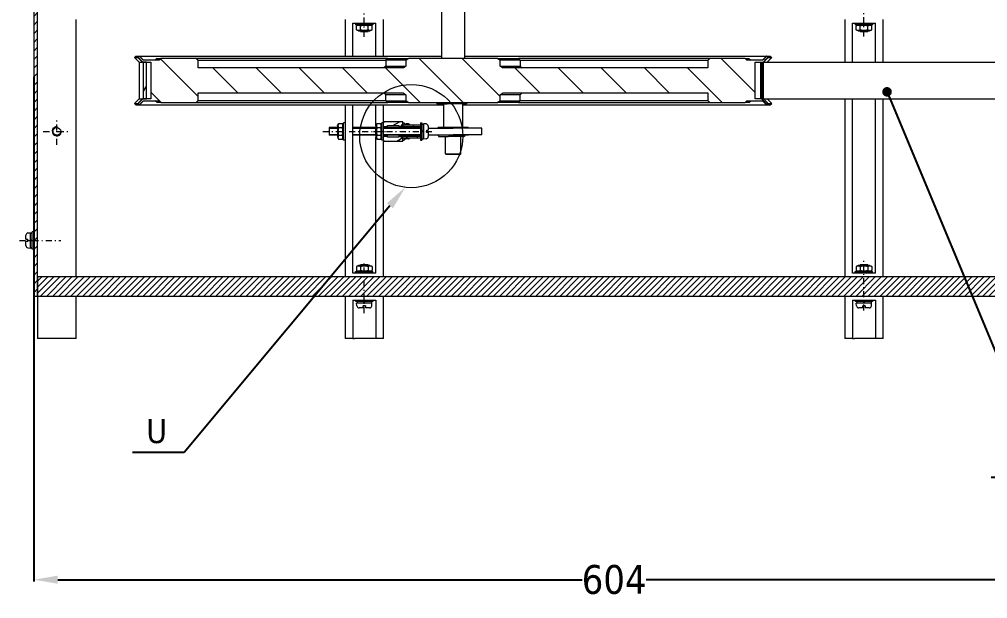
# Model space of a CAD drawing. Header units: millimetres. Extents: x 651 to 8859, y -354 to 894.
# Drawn here: x 2595.4 to 2696.2, y 29 to 89.3 of the extents above; entities that cross this region are included whole.
import ezdxf
from ezdxf import colors
from ezdxf.entities.mleader import LeaderData, LeaderLine
from ezdxf.math import Vec2, Vec3

# ---------------------------------------------------------------- set-up
doc = ezdxf.new("R2010")
doc.units = ezdxf.units.MM
doc.linetypes.add('DASHDOT2', pattern=[12.7, 6.35, -3.175, 0, -3.175])
doc.layers.get('0').update_dxf_attribs({"lineweight": 18})
for name, color, linetype, lineweight in [('cienka', 7, 'Continuous', 9), ('Kreskowanie (ISO)', 7, 'Continuous', 9), ('SYMETRIA SRUB', 7, 'DASHDOT2', 9), ('Widoczne (ISO)', 7, 'Continuous', 18), ('Widoczne wąskie (ISO)', 7, 'Continuous', 9)]:
    doc.layers.add(name, color=color, linetype=linetype, lineweight=lineweight)
doc.styles.get("Standard").update_dxf_attribs({"font": 'tahoma.ttf'})
doc.dimstyles.new('5', dxfattribs={"dimtxt": 3, "dimasz": 2.5, "dimexe": 0.18, "dimexo": 0.0625, "dimgap": 0.09, "dimtad": 0, "dimtih": 1, "dimtoh": 1, "dimdec": 0, "dimlfac": 5, "dimzin": 0, "dimdsep": 46, "dimtxsty": 'Standard', "dimcen": 0.09, "dimadec": 0, "dimazin": 0, "dimtfac": 1, "dimtdec": 0, "dimtofl": 0, "dimtmove": 0, "dimatfit": 3, "dimfxl": 1, "dimtolj": 1, "dimtzin": 0, "dimarcsym": 0})

# ---------------------------------------------------------------- blocks, each defined once
blk = doc.blocks.new('*U196')
at = {"layer": 'SYMETRIA SRUB', "color": 0, "linetype": 'DASHDOT2', "ltscale": 0.1, "transparency": 16777216}
blk.add_line((-2.5, 0), (1.8, 0), dxfattribs=at)
blk = doc.blocks.new('*U214')
at = {"layer": 'Widoczne wąskie (ISO)', "color": 0, "linetype": 'DASHDOT2', "ltscale": 0.1, "transparency": 16777216}
blk.add_line((0, -4.13), (0, 1.05), dxfattribs=at)
blk = doc.blocks.new('*U215')
at = {"layer": 'Widoczne wąskie (ISO)', "color": 0, "linetype": 'DASHDOT2', "ltscale": 0.1, "transparency": 16777216}
blk.add_line((0, -4.13), (0, 1.05), dxfattribs=at)
blk = doc.blocks.new('*U216')
at = {"layer": 'Widoczne wąskie (ISO)', "color": 0, "linetype": 'DASHDOT2', "ltscale": 0.1, "transparency": 16777216}
blk.add_line((0, -4.13), (0, 1.05), dxfattribs=at)
blk = doc.blocks.new('*U223')
at = {"layer": 'Widoczne wąskie (ISO)', "color": 0, "linetype": 'DASHDOT2', "ltscale": 0.1, "transparency": 16777216}
blk.add_line((0, -5.03), (0, 1.05), dxfattribs=at)
blk = doc.blocks.new('*U224')
at = {"layer": 'Widoczne wąskie (ISO)', "color": 0, "linetype": 'DASHDOT2', "ltscale": 0.1, "transparency": 16777216}
blk.add_line((-3.97, 0), (2.12, 0), dxfattribs=at)
blk = doc.blocks.new('*U225')
at = {"layer": 'Widoczne wąskie (ISO)', "color": 0, "linetype": 'DASHDOT2', "ltscale": 0.1, "transparency": 16777216}
blk.add_line((-4.64, 0), (2.12, 0), dxfattribs=at)
blk = doc.blocks.new('_Dot')
at = {"color": 0, "linetype": 'ByBlock', "lineweight": -2}
blk.add_line((-0.5, 0), (-1, 0), dxfattribs=at)
at = {"color": 0, "linetype": 'ByBlock', "const_width": 0.5}
blk.add_lwpolyline([(-0.25, 0, 1), (0.25, 0, 1)], format="xyb", close=True, dxfattribs=at)
blk = doc.blocks.new('*D304')
at = {"layer": 'cienka', "color": 0, "lineweight": -2, "transparency": 16777216}
for p, q in [((2596.91, 83.34), (2596.91, 30.84)), ((2717.71, 83.34), (2717.71, 30.84)), ((2599.41, 31.02), (2653.98, 31.02)), ((2715.21, 31.02), (2660.64, 31.02))]:
    blk.add_line(p, q, dxfattribs=at)
at = {"layer": 'cienka', "color": 0, "transparency": 16777216}
for points in [[(2599.41, 31.44), (2599.41, 30.6), (2596.91, 31.02)], [(2715.21, 31.44), (2715.21, 30.6), (2717.71, 31.02)]]:
    blk.add_solid(points, dxfattribs=at)
at = {"layer": 'Defpoints', "color": 0, "transparency": 16777216}
for p in [(2596.91, 83.4), (2717.71, 83.4), (2717.71, 31.02)]:
    blk.add_point(p, dxfattribs=at)
at = {"layer": 'cienka', "color": 0, "transparency": 16777216, "insert": (2657.31, 31.02), "char_height": 3, "attachment_point": 5}
blk.add_mtext('\\A1;604', dxfattribs=at)
blk = doc.blocks.new('*U733')
at = {"layer": 'Widoczne wąskie (ISO)', "color": 0, "linetype": 'DASHDOT2', "ltscale": 0.1, "transparency": 16777216}
for p, q in [((0, 0.08164), (0, 1.4082)), ((-1.4082, 0), (-0.08164, 0)), ((0.08164, 0), (1.4082, 0)), ((0, -1.4082), (0, -0.08164))]:
    blk.add_line(p, q, dxfattribs=at)
at = {"layer": 'Widoczne wąskie (ISO)', "color": 0, "linetype": 'Continuous', "ltscale": 0.1, "transparency": 16777216}
for p, q in [((-0.04082, 0), (0.04082, 0)), ((0, -0.04082), (0, 0.04082))]:
    blk.add_line(p, q, dxfattribs=at)

msp = doc.modelspace()

# ---------------------------------------------------------------- hatches: boundary and pattern name
at = {"layer": 'Kreskowanie (ISO)'}
h = msp.add_hatch(dxfattribs=at)
h.set_pattern_fill('ANSI31', color=256, scale=0.2, style=0)
h.paths.add_polyline_path([(2597.308, 106.281), (2596.908, 106.281), (2596.908, 60.521), (2597.308, 60.521), (2597.308, 62.521), (2597.308, 89.321), (2597.308, 91.321), (2597.308, 105.081)])
h = msp.add_hatch(dxfattribs=at)
h.set_pattern_fill('ANSI31', color=256, scale=0.3, angle=14.99998)
h.paths.add_polyline_path([(2637.145, 78.311), (2635.305, 78.311), (2635.305, 78.136), (2637.145, 78.136)])
h.paths.add_polyline_path([(2637.145, 78.136), (2635.305, 78.136), (2635.305, 78.061), (2637.145, 78.061)])
h.paths.add_polyline_path([(2637.145, 77.261), (2635.305, 77.261), (2635.305, 77.185), (2637.145, 77.185)])
h.paths.add_polyline_path([(2637.145, 77.185), (2635.305, 77.185), (2635.305, 77.011), (2637.145, 77.011)])
h.paths.add_polyline_path([(2637.145, 93.309), (2635.305, 93.309), (2635.305, 93.233), (2637.145, 93.233)])
h.paths.add_polyline_path([(2637.145, 102.981), (2637.145, 103.031), (2635.305, 103.031), (2635.305, 102.556), (2637.145, 102.556)])
h.paths.add_polyline_path([(2637.145, 102.556), (2635.305, 102.556), (2635.225, 102.556), (2637.064, 102.556)])
h.paths.add_polyline_path([(2637.145, 101.605), (2635.305, 101.605), (2635.305, 101.131), (2637.145, 101.131), (2637.145, 101.181)])
h.paths.add_polyline_path([(2637.064, 101.605), (2635.225, 101.605), (2635.305, 101.605), (2637.145, 101.605)])
h.paths.add_polyline_path([(2637.145, 94.359), (2635.305, 94.359), (2635.305, 94.185), (2637.145, 94.185)])
h.paths.add_polyline_path([(2637.145, 94.185), (2635.305, 94.185), (2635.305, 94.109), (2637.145, 94.109)])
h.paths.add_polyline_path([(2637.145, 93.233), (2635.305, 93.233), (2635.305, 93.059), (2637.145, 93.059)])
h.paths.add_polyline_path([(2635.145, 103.431), (2635.305, 103.431), (2637.145, 103.431), (2637.145, 103.605), (2635.145, 103.605)])
h = msp.add_hatch(dxfattribs=at)
h.set_pattern_fill('ANSI31', color=256, scale=25.4, angle=90.00021, style=0)
h.set_pattern_definition([(135.0002, (1761.6154, -521.0996), (-2.245056, -2.245072), [])])
edge = h.paths.add_edge_path()
edge.add_line((2609.095, 81.061), (2608.633, 81.061))
edge.add_line((2608.633, 81.061), (2608.285, 81.061))
edge.add_line((2608.285, 81.061), (2608.252, 81.061))
edge.add_line((2608.252, 81.061), (2607.763, 80.578))
edge.add_line((2607.763, 80.578), (2607.906, 80.436))
edge.add_line((2607.906, 80.436), (2608.335, 80.861))
edge.add_line((2608.335, 80.861), (2609.95, 80.861))
edge.add_line((2609.95, 80.861), (2610.152, 80.661))
edge.add_line((2610.152, 80.661), (2613.807, 80.661))
edge.add_line((2613.807, 80.661), (2614.011, 80.861))
edge.add_line((2614.011, 80.861), (2614.011, 81.661))
edge.add_line((2614.011, 81.661), (2635.363, 81.661))
edge.add_spline(control_points=[(2635.363, 81.661), (2635.506, 81.558), (2635.645, 81.461)], knot_values=[0, 0, 0, 0.1727618, 0.1727618, 0.1727618], weights=[1, 1.0001969, 1], degree=2, periodic=0)
edge.add_line((2635.645, 81.461), (2635.645, 80.861))
edge.add_spline(control_points=[(2635.645, 80.861), (2635.792, 80.758), (2635.935, 80.661)], knot_values=[0, 0, 0, 0.1762606, 0.1762606, 0.1762606], weights=[1, 1.0002213, 1], degree=2, periodic=0)
edge.add_line((2635.935, 80.661), (2645.153, 80.661))
edge.add_spline(control_points=[(2645.153, 80.661), (2645.296, 80.758), (2645.443, 80.861)], knot_values=[0, 0, 0, 0.1762606, 0.1762606, 0.1762606], weights=[1, 1.0002213, 1], degree=2, periodic=0)
edge.add_line((2645.443, 80.861), (2645.443, 81.461))
edge.add_spline(control_points=[(2645.443, 81.461), (2645.582, 81.558), (2645.725, 81.661)], knot_values=[0, 0, 0, 0.1727618, 0.1727618, 0.1727618], weights=[1, 1.0001969, 1], degree=2, periodic=0)
edge.add_line((2645.725, 81.661), (2667.077, 81.661))
edge.add_line((2667.077, 81.661), (2667.077, 80.861))
edge.add_line((2667.077, 80.861), (2667.28, 80.661))
edge.add_line((2667.28, 80.661), (2670.935, 80.661))
edge.add_line((2670.935, 80.661), (2671.138, 80.861))
edge.add_line((2671.138, 80.861), (2672.752, 80.861))
edge.add_line((2672.752, 80.861), (2673.182, 80.436))
edge.add_line((2673.182, 80.436), (2673.325, 80.578))
edge.add_line((2673.325, 80.578), (2672.836, 81.061))
edge.add_line((2672.836, 81.061), (2671.993, 81.061))
edge.add_line((2671.993, 81.061), (2671.993, 84.861))
edge.add_line((2671.993, 84.861), (2672.836, 84.861))
edge.add_line((2672.836, 84.861), (2673.325, 85.343))
edge.add_line((2673.325, 85.343), (2673.182, 85.485))
edge.add_line((2673.182, 85.485), (2672.752, 85.061))
edge.add_line((2672.752, 85.061), (2671.138, 85.061))
edge.add_line((2671.138, 85.061), (2670.935, 85.261))
edge.add_line((2670.935, 85.261), (2667.28, 85.261))
edge.add_line((2667.28, 85.261), (2667.077, 85.061))
edge.add_line((2667.077, 85.061), (2667.077, 84.261))
edge.add_line((2667.077, 84.261), (2645.725, 84.261))
edge.add_spline(control_points=[(2645.725, 84.261), (2645.582, 84.363), (2645.443, 84.461)], knot_values=[0, 0, 0, 0.1727618, 0.1727618, 0.1727618], weights=[1, 1.0001969, 1], degree=2, periodic=0)
edge.add_line((2645.443, 84.461), (2645.443, 85.061))
edge.add_spline(control_points=[(2645.443, 85.061), (2645.296, 85.164), (2645.153, 85.261)], knot_values=[0, 0, 0, 0.1762606, 0.1762606, 0.1762606], weights=[1, 1.0002213, 1], degree=2, periodic=0)
edge.add_line((2645.153, 85.261), (2635.935, 85.261))
edge.add_spline(control_points=[(2635.935, 85.261), (2635.792, 85.164), (2635.645, 85.061)], knot_values=[0, 0, 0, 0.1762606, 0.1762606, 0.1762606], weights=[1, 1.0002213, 1], degree=2, periodic=0)
edge.add_line((2635.645, 85.061), (2635.645, 84.461))
edge.add_spline(control_points=[(2635.645, 84.461), (2635.506, 84.363), (2635.363, 84.261)], knot_values=[0, 0, 0, 0.1727618, 0.1727618, 0.1727618], weights=[1, 1.0001969, 1], degree=2, periodic=0)
edge.add_line((2635.363, 84.261), (2614.011, 84.261))
edge.add_line((2614.011, 84.261), (2614.011, 85.061))
edge.add_line((2614.011, 85.061), (2613.807, 85.261))
edge.add_line((2613.807, 85.261), (2610.152, 85.261))
edge.add_line((2610.152, 85.261), (2609.95, 85.061))
edge.add_line((2609.95, 85.061), (2608.335, 85.061))
edge.add_line((2608.335, 85.061), (2607.906, 85.485))
edge.add_line((2607.906, 85.485), (2607.763, 85.343))
edge.add_line((2607.763, 85.343), (2608.252, 84.861))
edge.add_line((2608.252, 84.861), (2608.285, 84.861))
edge.add_line((2608.285, 84.861), (2608.633, 84.861))
edge.add_line((2608.633, 84.861), (2609.095, 84.861))
edge.add_line((2609.095, 84.861), (2609.095, 81.061))
h = msp.add_hatch(dxfattribs=at)
h.set_pattern_fill('ANSI31', color=256, scale=25.4, angle=14.99998, style=0)
h.set_pattern_definition([(59.99998, (1761.6154, -521.0996), (-2.74963, 1.587501), [])])
h.paths.add_polyline_path([(2608.285, 84.861), (2608.285, 81.061), (2608.633, 81.061), (2608.633, 84.861)])
h = msp.add_hatch(dxfattribs=at)
h.set_pattern_fill('ANSI31', color=256, scale=0.5, angle=-14.99998)
h.paths.add_polyline_path([(2635.305, 78.661), (2633.305, 78.661), (2633.305, 78.561), (2633.305, 78.136), (2633.705, 78.136), (2633.705, 78.261), (2634.905, 78.261), (2634.905, 78.136), (2635.145, 78.136), (2635.145, 78.311), (2635.305, 78.311)])
h.paths.add_polyline_path([(2633.705, 78.136), (2633.305, 78.136), (2633.305, 78.061), (2633.705, 78.061)])
h.paths.add_polyline_path([(2635.145, 78.136), (2634.905, 78.136), (2634.905, 78.061), (2635.145, 78.061)])
h.paths.add_polyline_path([(2633.305, 76.661), (2635.305, 76.661), (2635.305, 77.011), (2635.305, 77.261), (2634.905, 77.261), (2634.905, 77.061), (2633.705, 77.061), (2633.705, 77.261), (2633.305, 77.261), (2633.305, 76.761)])
h = msp.add_hatch(dxfattribs=at)
h.set_pattern_fill('ANSI31', color=256, scale=0.14, style=0)
h.paths.add_polyline_path([(2597.308, 60.521), (2717.308, 60.521), (2717.308, 62.521), (2709.108, 62.521), (2702.708, 62.521), (2597.308, 62.521)])

# ---------------------------------------------------------------- linework, layer by layer
at = {"layer": 'Widoczne (ISO)'}
for p, q in [((2596.908, 106.281), (2596.908, 60.521)), ((2597.308, 60.521), (2597.308, 106.281)), ((2639.344, 93.221), (2639.344, 85.301)), ((2641.744, 93.221), (2641.744, 85.301)), ((2601.308, 62.521), (2601.308, 89.321)), ((2629.305, 89.321), (2629.305, 85.485)), ((2630.105, 85.485), (2630.105, 88.921)), ((2630.105, 88.921), (2632.505, 88.921)), ((2630.405, 88.921), (2630.405, 88.761)), ((2632.205, 88.761), (2630.405, 88.761)), ((2630.715, 88.761), (2630.497, 88.635)), ((2631.895, 88.761), (2632.113, 88.635)), ((2632.205, 88.921), (2632.205, 88.761)), ((2632.505, 85.485), (2632.505, 88.921)), ((2633.305, 85.485), (2633.305, 89.321)), ((2681.311, 89.321), (2681.311, 84.861)), ((2682.111, 84.861), (2682.111, 88.921)), ((2682.111, 88.921), (2684.511, 88.921)), ((2682.411, 88.921), (2682.411, 88.761)), ((2684.211, 88.761), (2682.411, 88.761)), ((2682.721, 88.761), (2682.503, 88.635)), ((2683.901, 88.761), (2684.119, 88.635)), ((2684.211, 88.921), (2684.211, 88.761)), ((2684.511, 84.861), (2684.511, 88.921)), ((2685.311, 84.861), (2685.311, 89.321)), ((2630.497, 88.247), (2630.497, 88.635)), ((2630.715, 88.121), (2630.497, 88.247)), ((2630.715, 88.121), (2631.895, 88.121)), ((2630.901, 88.247), (2630.901, 88.635)), ((2630.905, 88.121), (2630.905, 88.061)), ((2630.905, 88.061), (2631.705, 88.061)), ((2631.705, 88.121), (2631.705, 88.061)), ((2631.709, 88.247), (2631.709, 88.635)), ((2631.895, 88.121), (2632.113, 88.247)), ((2632.113, 88.247), (2632.113, 88.635)), ((2682.503, 88.247), (2682.503, 88.635)), ((2682.721, 88.121), (2682.503, 88.247)), ((2682.721, 88.121), (2683.901, 88.121)), ((2682.907, 88.247), (2682.907, 88.635)), ((2682.911, 88.121), (2682.911, 88.061)), ((2682.911, 88.061), (2683.711, 88.061)), ((2683.711, 88.121), (2683.711, 88.061)), ((2683.715, 88.247), (2683.715, 88.635)), ((2683.901, 88.121), (2684.119, 88.247)), ((2684.119, 88.247), (2684.119, 88.635)), ((2607.525, 85.485), (2607.384, 85.343)), ((2607.384, 85.343), (2607.763, 85.343)), ((2607.867, 84.861), (2607.384, 85.343)), ((2607.525, 85.485), (2607.906, 85.485)), ((2607.867, 84.861), (2608.252, 84.861)), ((2607.9, 81.061), (2607.9, 84.861)), ((2607.906, 85.485), (2639.344, 85.485)), ((2608.252, 84.861), (2609.095, 84.861)), ((2608.285, 84.861), (2608.285, 81.061)), ((2608.633, 84.861), (2608.285, 84.861)), ((2609.95, 85.061), (2608.335, 85.061)), ((2608.633, 81.061), (2608.633, 84.861)), ((2609.095, 84.861), (2609.095, 81.061)), ((2609.744, 85.261), (2609.544, 85.061)), ((2609.744, 85.261), (2610.152, 85.261)), ((2613.807, 85.261), (2610.152, 85.261)), ((2633.744, 85.261), (2613.807, 85.261)), ((2614.011, 84.261), (2614.011, 85.061)), ((2614.011, 85.061), (2633.544, 85.061)), ((2633.744, 85.261), (2633.544, 85.061)), ((2635.645, 85.061), (2633.544, 85.061)), ((2633.544, 85.061), (2633.544, 84.461)), ((2633.744, 85.261), (2635.935, 85.261)), ((2635.645, 85.061), (2635.645, 84.461)), ((2645.153, 85.261), (2635.935, 85.261)), ((2639.344, 85.301), (2641.744, 85.301)), ((2639.384, 85.261), (2639.344, 85.301)), ((2641.704, 85.261), (2641.744, 85.301)), ((2641.744, 85.485), (2673.182, 85.485)), ((2645.153, 85.261), (2647.344, 85.261)), ((2645.443, 84.461), (2645.443, 85.061)), ((2647.544, 85.061), (2645.443, 85.061)), ((2667.28, 85.261), (2647.344, 85.261)), ((2647.344, 85.261), (2647.544, 85.061)), ((2647.544, 85.061), (2667.077, 85.061)), ((2647.544, 85.061), (2647.544, 84.461)), ((2667.077, 85.061), (2667.077, 84.261)), ((2670.935, 85.261), (2667.28, 85.261)), ((2670.935, 85.261), (2671.344, 85.261)), ((2672.752, 85.061), (2671.138, 85.061)), ((2671.344, 85.261), (2671.544, 85.061)), ((2671.993, 81.061), (2671.993, 84.861)), ((2671.993, 84.861), (2672.836, 84.861)), ((2672.536, 84.861), (2672.536, 81.061)), ((2672.536, 84.861), (2672.536, 81.061)), ((2672.691, 81.061), (2672.691, 84.861)), ((2672.692, 84.861), (2672.692, 81.061)), ((2672.786, 84.861), (2672.786, 81.061)), ((2672.786, 84.861), (2672.786, 81.061)), ((2672.836, 84.861), (2673.221, 84.861)), ((2672.838, 81.061), (2672.838, 84.861)), ((2673.182, 85.485), (2673.562, 85.485)), ((2673.221, 84.861), (2673.704, 85.343)), ((2673.221, 84.861), (2700.764, 84.861)), ((2673.325, 85.343), (2673.704, 85.343)), ((2673.562, 85.485), (2673.704, 85.343)), ((2635.363, 84.261), (2614.011, 84.261)), ((2633.544, 84.461), (2633.344, 84.261)), ((2633.544, 84.461), (2635.645, 84.461)), ((2645.443, 84.461), (2647.544, 84.461)), ((2667.077, 84.261), (2645.725, 84.261)), ((2647.544, 84.461), (2647.744, 84.261)), ((2614.011, 80.861), (2614.011, 81.661)), ((2614.011, 81.661), (2635.363, 81.661)), ((2633.544, 81.461), (2633.344, 81.661)), ((2645.725, 81.661), (2667.077, 81.661)), ((2647.544, 81.461), (2647.744, 81.661)), ((2667.077, 81.661), (2667.077, 80.861)), ((2607.867, 81.061), (2607.384, 80.578)), ((2607.867, 81.061), (2608.252, 81.061)), ((2609.095, 81.061), (2608.252, 81.061)), ((2608.285, 81.061), (2608.633, 81.061)), ((2608.335, 80.861), (2609.95, 80.861)), ((2609.744, 80.661), (2609.544, 80.861)), ((2610.152, 80.661), (2609.744, 80.661)), ((2610.152, 80.661), (2613.807, 80.661)), ((2613.807, 80.661), (2633.744, 80.661)), ((2633.544, 80.861), (2614.011, 80.861)), ((2635.645, 81.461), (2633.544, 81.461)), ((2633.544, 80.861), (2633.544, 81.461)), ((2633.544, 80.861), (2635.645, 80.861)), ((2633.744, 80.661), (2633.544, 80.861)), ((2635.935, 80.661), (2633.744, 80.661)), ((2635.645, 81.461), (2635.645, 80.861)), ((2635.935, 80.661), (2645.153, 80.661)), ((2638.855, 80.661), (2638.855, 80.541)), ((2641.939, 80.661), (2641.939, 80.541)), ((2647.344, 80.661), (2645.153, 80.661)), ((2645.443, 80.861), (2645.443, 81.461)), ((2647.544, 81.461), (2645.443, 81.461)), ((2645.443, 80.861), (2647.544, 80.861)), ((2647.344, 80.661), (2647.544, 80.861)), ((2647.344, 80.661), (2667.28, 80.661)), ((2647.544, 80.861), (2647.544, 81.461)), ((2667.077, 80.861), (2647.544, 80.861)), ((2667.28, 80.661), (2670.935, 80.661)), ((2671.344, 80.661), (2670.935, 80.661)), ((2671.138, 80.861), (2672.752, 80.861)), ((2671.344, 80.661), (2671.544, 80.861)), ((2672.836, 81.061), (2671.993, 81.061)), ((2672.836, 81.061), (2673.221, 81.061)), ((2673.221, 81.061), (2673.704, 80.578)), ((2673.221, 81.061), (2700.764, 81.061)), ((2681.311, 81.061), (2681.311, 62.521)), ((2682.111, 62.921), (2682.111, 81.061)), ((2684.511, 62.921), (2684.511, 81.061)), ((2685.311, 62.521), (2685.311, 81.061)), ((2607.384, 80.578), (2607.763, 80.578)), ((2607.525, 80.436), (2607.384, 80.578)), ((2607.525, 80.436), (2607.906, 80.436)), ((2607.906, 80.436), (2639.544, 80.436)), ((2629.305, 80.436), (2629.305, 62.521)), ((2630.105, 62.921), (2630.105, 80.436)), ((2632.505, 78.251), (2632.505, 80.436)), ((2633.305, 78.661), (2633.305, 80.436)), ((2638.855, 80.541), (2639.916, 80.541)), ((2639.544, 80.541), (2639.544, 78.101)), ((2641.939, 80.541), (2639.916, 80.541)), ((2641.544, 80.541), (2641.544, 78.101)), ((2641.544, 80.436), (2673.182, 80.436)), ((2673.182, 80.436), (2673.562, 80.436)), ((2673.325, 80.578), (2673.704, 80.578)), ((2673.562, 80.436), (2673.704, 80.578)), ((2633.305, 78.661), (2633.305, 78.561)), ((2635.305, 78.661), (2633.305, 78.661)), ((2633.305, 78.661), (2633.305, 78.561)), ((2635.305, 78.061), (2635.305, 78.661)), ((2627.645, 78.061), (2627.645, 77.261)), ((2628.505, 78.061), (2627.645, 78.061)), ((2628.505, 78.251), (2628.631, 78.469)), ((2628.505, 78.251), (2628.505, 77.071)), ((2628.631, 78.469), (2629.019, 78.469)), ((2628.631, 78.065), (2629.019, 78.065)), ((2629.145, 78.251), (2629.019, 78.469)), ((2629.145, 76.761), (2629.145, 78.561)), ((2629.305, 78.561), (2629.145, 78.561)), ((2632.484, 78.061), (2630.105, 78.061)), ((2632.484, 78.061), (2632.484, 77.261)), ((2632.505, 78.061), (2632.484, 78.061)), ((2632.485, 78.061), (2632.485, 77.261)), ((2632.505, 78.061), (2632.485, 78.061)), ((2632.505, 78.251), (2632.631, 78.469)), ((2632.505, 78.251), (2632.505, 77.071)), ((2632.505, 78.251), (2632.505, 77.071)), ((2632.505, 78.251), (2632.505, 77.071)), ((2632.631, 78.469), (2633.019, 78.469)), ((2632.631, 78.065), (2633.019, 78.065)), ((2632.631, 77.661), (2633.019, 77.661)), ((2633.145, 78.251), (2633.019, 78.469)), ((2633.305, 78.561), (2633.145, 78.561)), ((2633.145, 76.761), (2633.145, 78.561)), ((2633.305, 77.261), (2633.305, 78.561)), ((2633.305, 77.261), (2633.305, 78.561)), ((2633.305, 78.061), (2633.705, 78.061)), ((2637.145, 78.061), (2633.305, 78.061)), ((2633.705, 78.261), (2634.905, 78.261)), ((2633.705, 78.061), (2633.705, 78.261)), ((2634.905, 78.261), (2634.905, 78.061)), ((2634.905, 78.061), (2635.305, 78.061)), ((2635.145, 78.311), (2635.145, 78.061)), ((2637.145, 78.311), (2635.145, 78.311)), ((2635.145, 78.061), (2637.145, 78.061)), ((2635.305, 78.561), (2635.465, 78.561)), ((2635.465, 78.561), (2635.465, 78.311)), ((2635.564, 78.416), (2635.645, 78.416)), ((2635.645, 78.461), (2635.645, 78.311)), ((2635.906, 78.438), (2635.645, 78.461)), ((2635.925, 78.435), (2635.925, 78.426)), ((2637.145, 78.561), (2637.145, 76.761)), ((2637.145, 78.561), (2637.305, 78.561)), ((2637.305, 78.561), (2637.305, 76.761)), ((2637.305, 78.416), (2637.485, 78.416)), ((2637.485, 77.762), (2637.305, 77.697)), ((2637.305, 77.625), (2637.485, 77.69)), ((2637.485, 78.461), (2637.485, 76.861)), ((2637.745, 78.438), (2637.485, 78.461)), ((2637.765, 77.781), (2637.965, 77.781)), ((2637.765, 77.781), (2637.765, 77.541)), ((2637.964, 78.011), (2640.544, 78.011)), ((2637.965, 78.199), (2637.965, 77.781)), ((2638.944, 78.011), (2638.944, 78.021)), ((2642.104, 78.061), (2638.984, 78.061)), ((2639.544, 78.101), (2641.544, 78.101)), ((2639.584, 78.061), (2639.544, 78.101)), ((2643.544, 78.011), (2640.544, 78.011)), ((2641.504, 78.061), (2641.544, 78.101)), ((2642.144, 78.011), (2642.144, 78.021)), ((2643.544, 77.311), (2643.544, 78.011)), ((2628.505, 77.261), (2627.645, 77.261)), ((2628.505, 77.071), (2628.631, 76.852)), ((2628.631, 77.256), (2629.019, 77.256)), ((2628.631, 76.852), (2629.019, 76.852)), ((2629.145, 77.071), (2629.019, 76.852)), ((2629.305, 76.761), (2629.145, 76.761)), ((2632.484, 77.261), (2630.105, 77.261)), ((2632.505, 77.261), (2632.484, 77.261)), ((2632.505, 77.261), (2632.485, 77.261)), ((2632.505, 62.921), (2632.505, 77.071)), ((2632.505, 77.071), (2632.631, 76.852)), ((2632.631, 77.256), (2633.019, 77.256)), ((2632.631, 76.852), (2633.019, 76.852)), ((2633.145, 77.071), (2633.019, 76.852)), ((2633.305, 76.761), (2633.145, 76.761)), ((2633.305, 76.761), (2633.145, 76.761)), ((2633.305, 76.761), (2633.305, 77.261)), ((2633.705, 77.261), (2633.305, 77.261)), ((2633.305, 76.761), (2633.305, 77.261)), ((2637.145, 77.261), (2633.305, 77.261)), ((2633.305, 76.761), (2633.305, 76.661)), ((2633.305, 76.761), (2633.305, 76.661)), ((2633.305, 62.521), (2633.305, 76.661)), ((2633.305, 76.661), (2635.305, 76.661)), ((2633.705, 77.061), (2633.705, 77.261)), ((2634.905, 77.061), (2633.705, 77.061)), ((2635.305, 77.261), (2634.905, 77.261)), ((2634.905, 77.261), (2634.905, 77.061)), ((2635.145, 77.261), (2635.145, 77.011)), ((2637.145, 77.261), (2635.145, 77.261)), ((2635.145, 77.011), (2637.145, 77.011)), ((2635.305, 76.661), (2635.305, 77.261)), ((2635.305, 76.761), (2635.465, 76.761)), ((2635.465, 77.011), (2635.465, 76.761)), ((2635.465, 76.906), (2635.645, 76.906)), ((2635.645, 77.011), (2635.645, 76.861)), ((2635.906, 76.883), (2635.645, 76.861)), ((2635.925, 76.895), (2635.925, 76.886)), ((2637.145, 76.761), (2637.305, 76.761)), ((2637.305, 76.906), (2637.485, 76.906)), ((2637.305, 76.906), (2637.485, 76.906)), ((2637.305, 76.906), (2637.485, 76.906)), ((2637.745, 76.883), (2637.485, 76.861)), ((2637.965, 77.541), (2637.765, 77.541)), ((2637.964, 77.311), (2640.544, 77.311)), ((2637.965, 77.541), (2637.965, 77.123)), ((2638.944, 77.301), (2638.944, 77.311)), ((2639.046, 77.261), (2638.984, 77.261)), ((2639.046, 77.261), (2639.046, 77.141)), ((2639.082, 77.261), (2639.046, 77.261)), ((2639.046, 77.141), (2640.057, 77.141)), ((2642.104, 77.261), (2639.082, 77.261)), ((2639.744, 75.341), (2639.744, 77.141)), ((2641.729, 77.141), (2640.057, 77.141)), ((2643.544, 77.311), (2640.544, 77.311)), ((2641.344, 75.341), (2641.344, 77.141)), ((2641.729, 77.261), (2641.729, 77.141)), ((2642.144, 77.301), (2642.144, 77.311)), ((2639.744, 75.341), (2641.344, 75.341)), ((2639.824, 75.261), (2639.744, 75.341)), ((2641.264, 75.261), (2639.824, 75.261)), ((2641.264, 75.261), (2641.344, 75.341)), ((2596.088, 66.441), (2596.088, 66.859)), ((2596.307, 67.098), (2596.568, 67.121)), ((2596.568, 65.521), (2596.568, 67.121)), ((2596.748, 67.076), (2596.568, 67.076)), ((2596.568, 67.076), (2596.748, 67.076)), ((2596.568, 67.076), (2596.748, 67.076)), ((2596.748, 65.421), (2596.748, 67.221)), ((2596.908, 67.221), (2596.748, 67.221)), ((2596.088, 66.441), (2596.288, 66.441)), ((2596.288, 66.201), (2596.088, 66.201)), ((2596.088, 65.783), (2596.088, 66.201)), ((2596.288, 66.201), (2596.288, 66.441)), ((2596.307, 65.543), (2596.568, 65.521)), ((2596.748, 66.422), (2596.568, 66.357)), ((2596.568, 66.285), (2596.748, 66.35)), ((2596.748, 65.566), (2596.568, 65.566)), ((2596.748, 65.566), (2596.568, 65.566)), ((2596.568, 65.566), (2596.748, 65.566)), ((2596.568, 65.566), (2596.748, 65.566)), ((2596.908, 65.421), (2596.748, 65.421)), ((2630.715, 63.721), (2630.497, 63.595)), ((2630.497, 63.595), (2630.497, 63.207)), ((2631.895, 63.721), (2630.715, 63.721)), ((2630.901, 63.595), (2630.901, 63.207)), ((2631.705, 63.781), (2630.905, 63.781)), ((2630.905, 63.721), (2630.905, 63.781)), ((2631.705, 63.721), (2631.705, 63.781)), ((2631.709, 63.595), (2631.709, 63.207)), ((2631.895, 63.721), (2632.113, 63.595)), ((2632.113, 63.595), (2632.113, 63.207)), ((2682.721, 63.721), (2682.503, 63.595)), ((2682.503, 63.595), (2682.503, 63.207)), ((2683.901, 63.721), (2682.721, 63.721)), ((2682.907, 63.595), (2682.907, 63.207)), ((2683.711, 63.781), (2682.911, 63.781)), ((2682.911, 63.721), (2682.911, 63.781)), ((2683.711, 63.721), (2683.711, 63.781)), ((2683.715, 63.595), (2683.715, 63.207)), ((2683.901, 63.721), (2684.119, 63.595)), ((2684.119, 63.595), (2684.119, 63.207)), ((2717.308, 62.521), (2597.308, 62.521)), ((2597.308, 62.521), (2597.308, 60.521)), ((2632.505, 62.921), (2630.105, 62.921)), ((2630.405, 63.081), (2632.205, 63.081)), ((2630.405, 62.921), (2630.405, 63.081)), ((2630.715, 63.081), (2630.497, 63.207)), ((2631.895, 63.081), (2632.113, 63.207)), ((2632.205, 62.921), (2632.205, 63.081)), ((2684.511, 62.921), (2682.111, 62.921)), ((2682.411, 63.081), (2684.211, 63.081)), ((2682.411, 62.921), (2682.411, 63.081)), ((2682.721, 63.081), (2682.503, 63.207)), ((2683.901, 63.081), (2684.119, 63.207)), ((2684.211, 62.921), (2684.211, 63.081)), ((2596.908, 60.521), (2597.308, 60.521)), ((2597.308, 60.521), (2717.308, 60.521)), ((2597.308, 60.521), (2597.308, 56.121)), ((2601.308, 56.121), (2601.308, 60.521)), ((2629.305, 60.521), (2629.305, 56.121)), ((2633.305, 56.121), (2633.305, 60.521)), ((2681.311, 60.521), (2681.311, 56.121)), ((2685.311, 56.121), (2685.311, 60.521)), ((2630.105, 60.121), (2630.105, 56.121)), ((2630.105, 60.121), (2632.505, 60.121)), ((2630.405, 60.121), (2630.405, 59.961)), ((2632.205, 59.961), (2630.405, 59.961)), ((2632.105, 59.781), (2630.505, 59.781)), ((2630.528, 59.52), (2630.505, 59.781)), ((2630.55, 59.961), (2630.55, 59.781)), ((2631.185, 59.301), (2631.185, 59.501)), ((2631.425, 59.501), (2631.185, 59.501)), ((2631.269, 59.961), (2631.334, 59.781)), ((2631.406, 59.781), (2631.341, 59.961)), ((2631.425, 59.501), (2631.425, 59.301)), ((2632.06, 59.961), (2632.06, 59.781)), ((2632.082, 59.52), (2632.105, 59.781)), ((2632.205, 60.121), (2632.205, 59.961)), ((2632.505, 60.121), (2632.505, 56.121)), ((2682.111, 60.121), (2682.111, 56.121)), ((2682.111, 60.121), (2684.511, 60.121)), ((2682.411, 60.121), (2682.411, 59.961)), ((2684.211, 59.961), (2682.411, 59.961)), ((2684.111, 59.781), (2682.511, 59.781)), ((2682.534, 59.52), (2682.511, 59.781)), ((2682.556, 59.961), (2682.556, 59.781)), ((2683.191, 59.301), (2683.191, 59.501)), ((2683.431, 59.501), (2683.191, 59.501)), ((2683.275, 59.961), (2683.34, 59.781)), ((2683.412, 59.781), (2683.347, 59.961)), ((2683.431, 59.501), (2683.431, 59.301)), ((2684.066, 59.961), (2684.066, 59.781)), ((2684.088, 59.52), (2684.111, 59.781)), ((2684.211, 60.121), (2684.211, 59.961)), ((2684.511, 60.121), (2684.511, 56.121)), ((2631.185, 59.301), (2630.767, 59.301)), ((2631.843, 59.301), (2631.425, 59.301)), ((2683.191, 59.301), (2682.773, 59.301)), ((2683.849, 59.301), (2683.431, 59.301)), ((2597.508, 56.121), (2597.308, 56.121)), ((2601.108, 56.121), (2597.508, 56.121)), ((2601.308, 56.121), (2601.108, 56.121)), ((2629.505, 56.121), (2629.305, 56.121)), ((2630.105, 56.121), (2629.505, 56.121)), ((2630.105, 56.121), (2630.305, 56.121)), ((2632.505, 56.121), (2630.305, 56.121)), ((2633.105, 56.121), (2632.505, 56.121)), ((2633.305, 56.121), (2633.105, 56.121)), ((2681.511, 56.121), (2681.311, 56.121)), ((2682.111, 56.121), (2681.511, 56.121)), ((2682.111, 56.121), (2682.311, 56.121)), ((2684.511, 56.121), (2682.311, 56.121)), ((2685.111, 56.121), (2684.511, 56.121)), ((2685.311, 56.121), (2685.111, 56.121))]:
    msp.add_line(p, q, dxfattribs=at)
msp.add_circle((2599.308, 77.661), 0.4, dxfattribs=at)
for centre, radius, start, end in [((2635.885, 78.199), 0.24, 80.40593, 85), ((2637.725, 78.199), 0.24, 0, 85), ((2638.984, 78.021), 0.04, 90, 180), ((2642.104, 78.021), 0.04, 0, 90), ((2635.885, 77.123), 0.24, 275, 279.59407), ((2637.725, 77.123), 0.24, 275, 0), ((2638.984, 77.301), 0.04, 180, 270), ((2642.104, 77.301), 0.04, 270, 0), ((2596.328, 66.859), 0.24, 95, 180), ((2596.328, 65.783), 0.24, 180, 265), ((2630.767, 59.541), 0.24, 185, 270), ((2631.843, 59.541), 0.24, 270, 355), ((2682.773, 59.541), 0.24, 185, 270), ((2683.849, 59.541), 0.24, 270, 355)]:
    msp.add_arc(centre, radius, start, end, dxfattribs=at)
msp.add_ellipse((2635.564, 77.661), major_axis=(-2.074, 0), ratio=0.3639702, start_param=4.712389, end_param=4.7600892, dxfattribs=at)
for points, weights in [([(2630.901, 88.635), (2630.699, 88.751), (2630.497, 88.635)], [1, 1.15470053838, 1]), ([(2631.709, 88.635), (2631.305, 88.751), (2630.901, 88.635)], [1, 1.15470053838, 1]), ([(2632.113, 88.635), (2631.911, 88.751), (2631.709, 88.635)], [1, 1.15470053838, 1]), ([(2682.907, 88.635), (2682.705, 88.751), (2682.503, 88.635)], [1, 1.15470053838, 1]), ([(2683.715, 88.635), (2683.311, 88.751), (2682.907, 88.635)], [1, 1.15470053838, 1]), ([(2684.119, 88.635), (2683.917, 88.751), (2683.715, 88.635)], [1, 1.15470053838, 1]), ([(2630.497, 88.247), (2630.699, 88.13), (2630.901, 88.247)], [1, 1.15470053838, 1]), ([(2630.901, 88.247), (2631.305, 88.13), (2631.709, 88.247)], [1, 1.15470053838, 1]), ([(2631.709, 88.247), (2631.911, 88.13), (2632.113, 88.247)], [1, 1.15470053838, 1]), ([(2682.503, 88.247), (2682.705, 88.13), (2682.907, 88.247)], [1, 1.15470053838, 1]), ([(2682.907, 88.247), (2683.311, 88.13), (2683.715, 88.247)], [1, 1.15470053838, 1]), ([(2683.715, 88.247), (2683.917, 88.13), (2684.119, 88.247)], [1, 1.15470053838, 1]), ([(2607.906, 85.485), (2607.835, 85.414), (2607.763, 85.343)], [1, 1.00000233214, 1]), ([(2607.763, 85.343), (2608.009, 85.1), (2608.252, 84.861)], [1, 1.00002753014, 1]), ([(2608.335, 85.061), (2608.122, 85.271), (2607.906, 85.485)], [1, 1.00002140349, 1]), ([(2610.152, 85.261), (2610.051, 85.161), (2609.95, 85.061)], [1, 1.00000537867, 1]), ([(2614.011, 85.061), (2613.909, 85.16), (2613.807, 85.261)], [1, 1.00000704977, 1]), ([(2635.935, 85.261), (2635.792, 85.164), (2635.645, 85.061)], [1, 1.00022132284, 1]), ([(2645.443, 85.061), (2645.296, 85.164), (2645.153, 85.261)], [1, 1.00022132284, 1]), ([(2667.28, 85.261), (2667.178, 85.16), (2667.077, 85.061)], [1, 1.00000704938, 1]), ([(2671.138, 85.061), (2671.036, 85.161), (2670.935, 85.261)], [1, 1.00000537692, 1]), ([(2673.182, 85.485), (2672.966, 85.271), (2672.752, 85.061)], [1, 1.00002140336, 1]), ([(2672.836, 84.861), (2673.079, 85.1), (2673.325, 85.343)], [1, 1.00002752998, 1]), ([(2673.325, 85.343), (2673.253, 85.414), (2673.182, 85.485)], [1, 1.00000233064, 1]), ([(2635.645, 84.461), (2635.506, 84.363), (2635.363, 84.261)], [1, 1.00019690735, 1]), ([(2645.725, 84.261), (2645.582, 84.363), (2645.443, 84.461)], [1, 1.00019690734, 1]), ([(2635.363, 81.661), (2635.506, 81.558), (2635.645, 81.461)], [1, 1.00019690735, 1]), ([(2645.443, 81.461), (2645.582, 81.558), (2645.725, 81.661)], [1, 1.00019690735, 1]), ([(2608.252, 81.061), (2608.009, 80.821), (2607.763, 80.578)], [1, 1.00002752853, 1]), ([(2607.906, 80.436), (2608.122, 80.65), (2608.335, 80.861)], [1, 1.00002140424, 1]), ([(2609.95, 80.861), (2610.051, 80.76), (2610.152, 80.661)], [1, 1.00000538029, 1]), ([(2613.807, 80.661), (2613.909, 80.761), (2614.011, 80.861)], [1, 1.00000705077, 1]), ([(2635.645, 80.861), (2635.792, 80.758), (2635.935, 80.661)], [1, 1.00022132284, 1]), ([(2645.153, 80.661), (2645.296, 80.758), (2645.443, 80.861)], [1, 1.00022132284, 1]), ([(2667.077, 80.861), (2667.178, 80.761), (2667.28, 80.661)], [1, 1.00000704908, 1]), ([(2670.935, 80.661), (2671.036, 80.76), (2671.138, 80.861)], [1, 1.00000538003, 1]), ([(2672.752, 80.861), (2672.966, 80.65), (2673.182, 80.436)], [1, 1.00002140357, 1]), ([(2673.325, 80.578), (2673.079, 80.821), (2672.836, 81.061)], [1, 1.00002752992, 1]), ([(2607.763, 80.578), (2607.835, 80.507), (2607.906, 80.436)], [1, 1.00000233251, 1]), ([(2673.182, 80.436), (2673.253, 80.507), (2673.325, 80.578)], [1, 1.00000232323, 1]), ([(2628.631, 78.469), (2628.514, 78.267), (2628.631, 78.065)], [1, 1.15470053838, 1]), ([(2628.631, 78.065), (2628.514, 77.661), (2628.631, 77.256)], [1, 1.15470053838, 1]), ([(2629.019, 78.065), (2629.135, 78.267), (2629.019, 78.469)], [1, 1.15470053838, 1]), ([(2629.019, 77.256), (2629.135, 77.661), (2629.019, 78.065)], [1, 1.15470053838, 1]), ([(2632.631, 78.469), (2632.514, 78.267), (2632.631, 78.065)], [1, 1.15470053838, 1]), ([(2632.631, 78.065), (2632.514, 77.661), (2632.631, 77.256)], [1, 1.15470053838, 1]), ([(2633.019, 78.065), (2633.135, 78.267), (2633.019, 78.469)], [1, 1.15470053838, 1]), ([(2633.019, 77.256), (2633.135, 77.661), (2633.019, 78.065)], [1, 1.15470053838, 1]), ([(2628.631, 77.256), (2628.514, 77.054), (2628.631, 76.852)], [1, 1.15470053838, 1]), ([(2629.019, 76.852), (2629.135, 77.054), (2629.019, 77.256)], [1, 1.15470053838, 1]), ([(2632.631, 77.256), (2632.514, 77.054), (2632.631, 76.852)], [1, 1.15470053838, 1]), ([(2633.019, 76.852), (2633.135, 77.054), (2633.019, 77.256)], [1, 1.15470053838, 1]), ([(2630.901, 63.595), (2630.699, 63.711), (2630.497, 63.595)], [1, 1.15470053838, 1]), ([(2631.709, 63.595), (2631.305, 63.711), (2630.901, 63.595)], [1, 1.15470053838, 1]), ([(2632.113, 63.595), (2631.911, 63.711), (2631.709, 63.595)], [1, 1.15470053838, 1]), ([(2682.907, 63.595), (2682.705, 63.711), (2682.503, 63.595)], [1, 1.15470053838, 1]), ([(2683.715, 63.595), (2683.311, 63.711), (2682.907, 63.595)], [1, 1.15470053838, 1]), ([(2684.119, 63.595), (2683.917, 63.711), (2683.715, 63.595)], [1, 1.15470053838, 1]), ([(2630.497, 63.207), (2630.699, 63.09), (2630.901, 63.207)], [1, 1.15470053838, 1]), ([(2630.901, 63.207), (2631.305, 63.09), (2631.709, 63.207)], [1, 1.15470053838, 1]), ([(2631.709, 63.207), (2631.911, 63.09), (2632.113, 63.207)], [1, 1.15470053838, 1]), ([(2682.503, 63.207), (2682.705, 63.09), (2682.907, 63.207)], [1, 1.15470053838, 1]), ([(2682.907, 63.207), (2683.311, 63.09), (2683.715, 63.207)], [1, 1.15470053838, 1]), ([(2683.715, 63.207), (2683.917, 63.09), (2684.119, 63.207)], [1, 1.15470053838, 1])]:
    msp.add_rational_spline(points, weights, degree=2, dxfattribs=at)
for points, knots in [([(2636.091, 78.31), (2636.08, 78.328), (2636.067, 78.345), (2636.033, 78.38), (2636.004, 78.4), (2635.961, 78.418), (2635.943, 78.423), (2635.925, 78.426)], [0.604758971, 0.604758971, 0.604758971, 0.604758971, 0.633299137, 0.633299137, 0.677781009, 0.677781009, 0.702954217, 0.702954217, 0.702954217, 0.702954217]), ([(2635.925, 76.895), (2635.943, 76.898), (2635.961, 76.904), (2636.004, 76.922), (2636.033, 76.941), (2636.067, 76.976), (2636.08, 76.993), (2636.091, 77.011)], [0.019035594, 0.019035594, 0.019035594, 0.019035594, 0.044208802, 0.044208802, 0.088690674, 0.088690674, 0.11723084, 0.11723084, 0.11723084, 0.11723084])]:
    msp.add_open_spline(points, degree=3, knots=knots, dxfattribs=at)
at = {"layer": 'Widoczne wąskie (ISO)'}
for p, q in [((2630.988, 88.121), (2630.988, 88.061)), ((2631.621, 88.061), (2631.621, 88.121)), ((2682.994, 88.121), (2682.994, 88.061)), ((2683.627, 88.061), (2683.627, 88.121)), ((2628.505, 77.977), (2627.645, 77.977)), ((2632.484, 77.977), (2630.105, 77.977)), ((2632.505, 77.977), (2632.484, 77.977)), ((2632.505, 77.977), (2632.485, 77.977)), ((2633.705, 78.136), (2633.305, 78.136)), ((2637.145, 77.977), (2633.305, 77.977)), ((2635.305, 78.136), (2634.905, 78.136)), ((2637.145, 78.136), (2635.145, 78.136)), ((2627.645, 77.344), (2628.505, 77.344)), ((2630.105, 77.344), (2632.484, 77.344)), ((2632.484, 77.344), (2632.505, 77.344)), ((2632.485, 77.344), (2632.505, 77.344)), ((2633.305, 77.344), (2637.145, 77.344)), ((2633.305, 77.185), (2633.705, 77.185)), ((2634.905, 77.185), (2635.305, 77.185)), ((2635.145, 77.185), (2637.145, 77.185)), ((2630.988, 63.781), (2630.988, 63.721)), ((2631.621, 63.721), (2631.621, 63.781)), ((2682.994, 63.781), (2682.994, 63.721)), ((2683.627, 63.721), (2683.627, 63.781))]:
    msp.add_line(p, q, dxfattribs=at)
msp.add_circle((2636.197, 77.174), 5.365, dxfattribs=at)
msp.add_arc((2599.308, 77.661), 0.476, 80, 350, dxfattribs=at)

# ---------------------------------------------------------------- block references
at = {"layer": 'SYMETRIA SRUB', "linetype": 'DASHDOT2', "ltscale": 0.1}
msp.add_blockref('*U196', (2597.911, 66.321), dxfattribs=at)
at = {"layer": 'Widoczne wąskie (ISO)', "linetype": 'DASHDOT2', "ltscale": 0.1}
for name, p in [('*U223', (2683.311, 92.584)), ('*U214', (2631.305, 91.641)), ('*U733', (2599.308, 77.661)), ('*U225', (2631.62, 77.661)), ('*U224', (2636.219, 77.661)), ('*U215', (2631.305, 62.89)), ('*U216', (2683.311, 63.162))]:
    msp.add_blockref(name, p, dxfattribs=at)

# ---------------------------------------------------------------- texts
at = {"layer": 'cienka', "insert": (2609.698, 46.463), "char_height": 2.5, "attachment_point": 5}
msp.add_mtext_dynamic_manual_height_columns('U', width=4.57131, gutter_width=12.5, heights=[0], dxfattribs=at)

# ---------------------------------------------------------------- dimensions: what is measured, and where the dimension line sits
at = {"layer": 'cienka'}
dim = msp.add_linear_dim(base=(2717.708, 31.018), p1=(2596.908, 83.401), p2=(2717.708, 83.401), dimstyle='5', dxfattribs=at)
dim.commit()
dim.dimension.update_dxf_attribs({"geometry": '*D304', "text_midpoint": (2657.308, 31.018)})

# ---------------------------------------------------------------- leaders
ml = msp.add_multileader_mtext('Standard', dxfattribs=at)
ml.set_content('35', color=256)
ml.set_leader_properties()
ml.set_arrow_properties(name='DOT')
ml.build(insert=Vec2(0, 0))
ml.multileader.update_dxf_attribs({"has_dogleg": 0, "text_left_attachment_type": 5, "text_right_attachment_type": 6, "text_top_attachment_type": 10, "dogleg_length": 0, "arrow_head_size": 1})
ctx = ml.context
ctx.base_point, ctx.char_height, ctx.arrow_head_size, ctx.landing_gap_size, ctx.plane_origin = Vec3(2702.423, 41.67), 5, 1, 0, Vec3(2742.752, 72.698)
ctx.left_attachment, ctx.right_attachment, ctx.bottom_attachment = 5, 6, 10
notes = []
notes.append((ctx, [(1, (1, 1, 0), (2702.423, 41.67), (1, 0), 0, [(0, [(2685.71, 81.78)], 0, [])])]))
ctx.mtext.insert, ctx.mtext.width, ctx.mtext.flow_direction = Vec3(2702.423, 47.774), 5.83274, 5
ml = msp.add_multileader_mtext('Standard', dxfattribs=at)
ml.set_content('')
ml.set_leader_properties()
ml.build(insert=Vec2(0, 0))
ml.multileader.update_dxf_attribs({"text_left_attachment_type": 6, "text_right_attachment_type": 6, "text_top_attachment_type": 10, "dogleg_length": 13.301, "arrow_head_size": 2.5})
ctx = ml.context
ctx.base_point, ctx.arrow_head_size, ctx.landing_gap_size, ctx.plane_origin = Vec3(2607.195, 44.271), 2.5, 1, Vec3(2625.867, 93.033)
ctx.left_attachment, ctx.right_attachment, ctx.bottom_attachment = 6, 6, 10
notes.append((ctx, [(0, (1, 1, 0), (2612.571, 44.271), (-1, 0), 5.376, [(0, [(2635.573, 71.846)], 0, [])])]))
ctx.mtext, ml.multileader.dxf.content_type = None, 0
for ctx, leaders in notes:
    for number, flags, end, landing, length, lines in leaders:
        leader = LeaderData()
        leader.index, (leader.has_last_leader_line, leader.has_dogleg_vector, leader.attachment_direction) = number, flags
        leader.last_leader_point, leader.dogleg_vector, leader.dogleg_length = Vec3(end), Vec3(landing), length
        for number, points, colour, breaks in lines:
            line = LeaderLine()
            line.index, line.vertices, line.color, line.breaks = number, Vec3.list(points), colors.encode_raw_color(colour), breaks
            leader.lines.append(line)
        ctx.leaders.append(leader)

doc.saveas('drawing.dxf')
